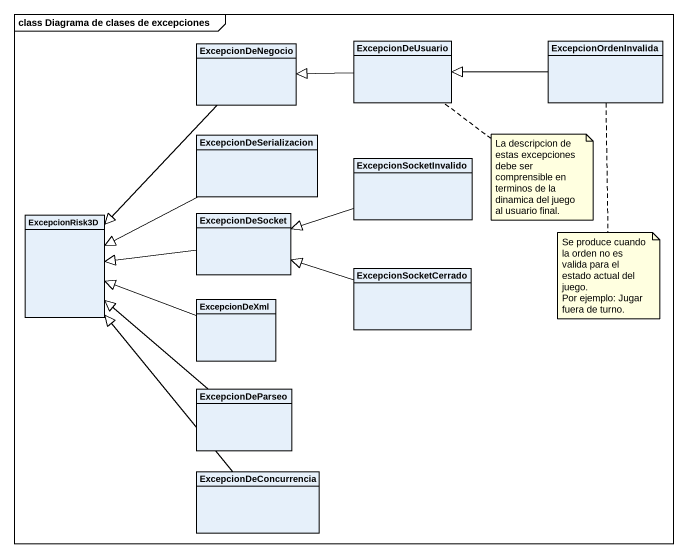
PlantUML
@startuml
mainframe class Diagrama de clases de excepciones
hide circle
hide empty members
class ExcepcionDeNegocio
class ExcepcionDeUsuario
class ExcepcionOrdenInvalida
class ExcepcionDeSerializacion
class ExcepcionSocketInvalido
class ExcepcionRisk3D
class ExcepcionDeSocket
class ExcepcionSocketCerrado
class ExcepcionDeXml
class ExcepcionDeParseo
class ExcepcionDeConcurrencia
ExcepcionDeNegocio --|> ExcepcionRisk3D
ExcepcionDeUsuario -left-|> ExcepcionDeNegocio
ExcepcionOrdenInvalida -left-|> ExcepcionDeUsuario
ExcepcionDeSerializacion -left-|> ExcepcionRisk3D
ExcepcionSocketInvalido -left-|> ExcepcionDeSocket
ExcepcionDeSocket -left-|> ExcepcionRisk3D
ExcepcionSocketCerrado -left-|> ExcepcionDeSocket
ExcepcionDeXml -left-|> ExcepcionRisk3D
ExcepcionDeParseo -up-|> ExcepcionRisk3D
ExcepcionDeConcurrencia -up-|> ExcepcionRisk3D
note bottom of ExcepcionDeUsuario : La descripcion de estas excepciones debe ser comprensible en terminos de la dinamica del juego al usuario final.
note bottom of ExcepcionOrdenInvalida
  Se produce cuando la orden no es valida para el estado actual del juego.
  Por ejemplo: Jugar fuera de turno.
end note
@enduml
